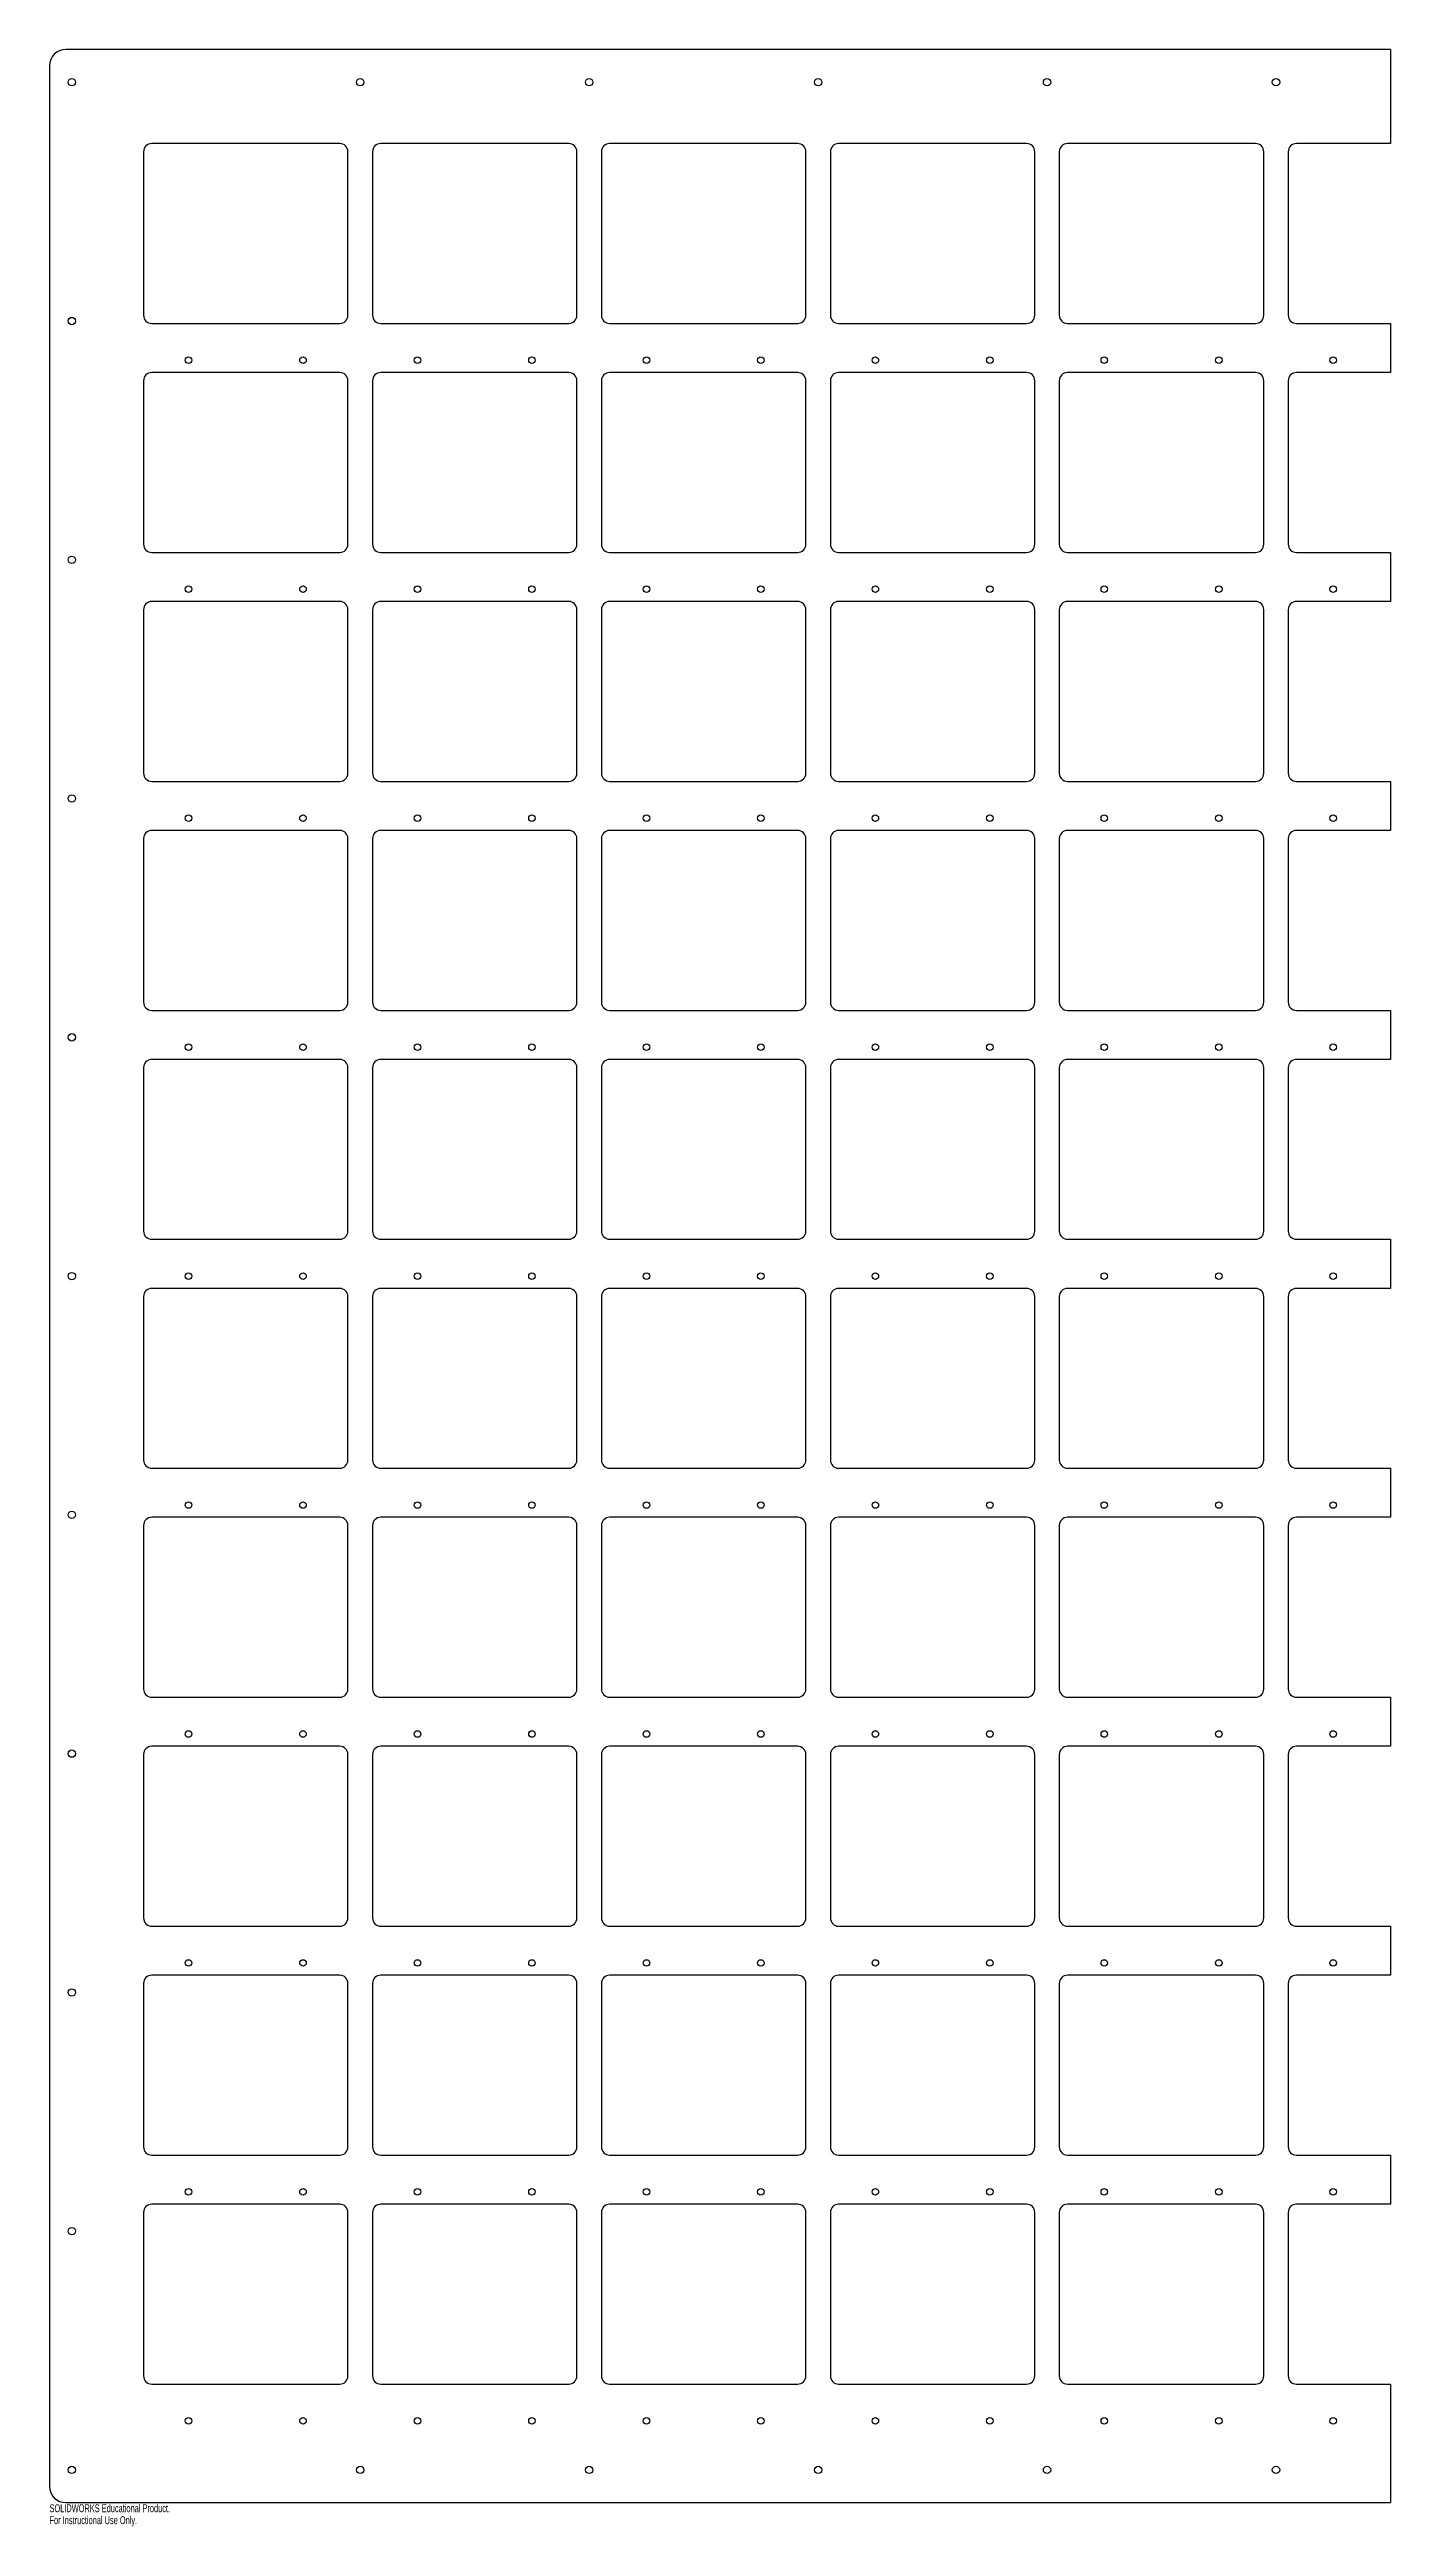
# Model space of a CAD drawing. Header units: millimetres. Extents: x -750 to 70, y -765 to 750.
import ezdxf

# ---------------------------------------------------------------- set-up
doc = ezdxf.new("R2010")
doc.units = ezdxf.units.MM
doc.styles.add('SLDTEXTSTYLE0', font='TXT', dxfattribs={"width": 0.7})

msp = doc.modelspace()

# ---------------------------------------------------------------- linework, layer by layer
at = {"color": 7, "linetype": 'Continuous', "lineweight": 25}
for p, q in [((70, 750), (-740, 750)), ((70, 750), (70, 692.5)), ((-750, 740), (-750, -740)), ((-692.5, 687.5), (-692.5, 587.5)), ((-572.5, 692.5), (-687.5, 692.5)), ((-567.5, 587.5), (-567.5, 687.5)), ((-552.5, 687.5), (-552.5, 587.5)), ((-432.5, 692.5), (-547.5, 692.5)), ((-427.5, 587.5), (-427.5, 687.5)), ((-412.5, 687.5), (-412.5, 587.5)), ((-292.5, 692.5), (-407.5, 692.5)), ((-287.5, 587.5), (-287.5, 687.5)), ((-272.5, 687.5), (-272.5, 587.5)), ((-152.5, 692.5), (-267.5, 692.5)), ((-147.5, 587.5), (-147.5, 687.5)), ((-132.5, 687.5), (-132.5, 587.5)), ((-12.5, 692.5), (-127.5, 692.5)), ((-7.5, 587.5), (-7.5, 687.5)), ((7.5, 687.5), (7.5, 587.5)), ((70, 692.5), (12.5, 692.5)), ((-687.5, 582.5), (-572.5, 582.5)), ((-547.5, 582.5), (-432.5, 582.5)), ((-407.5, 582.5), (-292.5, 582.5)), ((-267.5, 582.5), (-152.5, 582.5)), ((-127.5, 582.5), (-12.5, 582.5)), ((12.5, 582.5), (70, 582.5)), ((70, 582.5), (70, 552.5)), ((-692.5, 547.5), (-692.5, 447.5)), ((-572.5, 552.5), (-687.5, 552.5)), ((-567.5, 447.5), (-567.5, 547.5)), ((-552.5, 547.5), (-552.5, 447.5)), ((-432.5, 552.5), (-547.5, 552.5)), ((-427.5, 447.5), (-427.5, 547.5)), ((-412.5, 547.5), (-412.5, 447.5)), ((-292.5, 552.5), (-407.5, 552.5)), ((-287.5, 447.5), (-287.5, 547.5)), ((-272.5, 547.5), (-272.5, 447.5)), ((-152.5, 552.5), (-267.5, 552.5)), ((-147.5, 447.5), (-147.5, 547.5)), ((-132.5, 547.5), (-132.5, 447.5)), ((-12.5, 552.5), (-127.5, 552.5)), ((-7.5, 447.5), (-7.5, 547.5)), ((7.5, 547.5), (7.5, 447.5)), ((70, 552.5), (12.5, 552.5)), ((-687.5, 442.5), (-572.5, 442.5)), ((-547.5, 442.5), (-432.5, 442.5)), ((-407.5, 442.5), (-292.5, 442.5)), ((-267.5, 442.5), (-152.5, 442.5)), ((-127.5, 442.5), (-12.5, 442.5)), ((12.5, 442.5), (70, 442.5)), ((70, 442.5), (70, 412.5)), ((-572.5, 412.5), (-687.5, 412.5)), ((-432.5, 412.5), (-547.5, 412.5)), ((-292.5, 412.5), (-407.5, 412.5)), ((-152.5, 412.5), (-267.5, 412.5)), ((-12.5, 412.5), (-127.5, 412.5)), ((70, 412.5), (12.5, 412.5)), ((-692.5, 407.5), (-692.5, 307.5)), ((-567.5, 307.5), (-567.5, 407.5)), ((-552.5, 407.5), (-552.5, 307.5)), ((-427.5, 307.5), (-427.5, 407.5)), ((-412.5, 407.5), (-412.5, 307.5)), ((-287.5, 307.5), (-287.5, 407.5)), ((-272.5, 407.5), (-272.5, 307.5)), ((-147.5, 307.5), (-147.5, 407.5)), ((-132.5, 407.5), (-132.5, 307.5)), ((-7.5, 307.5), (-7.5, 407.5)), ((7.5, 407.5), (7.5, 307.5)), ((-687.5, 302.5), (-572.5, 302.5)), ((-547.5, 302.5), (-432.5, 302.5)), ((-407.5, 302.5), (-292.5, 302.5)), ((-267.5, 302.5), (-152.5, 302.5)), ((-127.5, 302.5), (-12.5, 302.5)), ((12.5, 302.5), (70, 302.5)), ((70, 302.5), (70, 272.5)), ((-692.5, 267.5), (-692.5, 167.5)), ((-572.5, 272.5), (-687.5, 272.5)), ((-567.5, 167.5), (-567.5, 267.5)), ((-552.5, 267.5), (-552.5, 167.5)), ((-432.5, 272.5), (-547.5, 272.5)), ((-427.5, 167.5), (-427.5, 267.5)), ((-412.5, 267.5), (-412.5, 167.5)), ((-292.5, 272.5), (-407.5, 272.5)), ((-287.5, 167.5), (-287.5, 267.5)), ((-272.5, 267.5), (-272.5, 167.5)), ((-152.5, 272.5), (-267.5, 272.5)), ((-147.5, 167.5), (-147.5, 267.5)), ((-132.5, 267.5), (-132.5, 167.5)), ((-12.5, 272.5), (-127.5, 272.5)), ((-7.5, 167.5), (-7.5, 267.5)), ((7.5, 267.5), (7.5, 167.5)), ((70, 272.5), (12.5, 272.5)), ((-687.5, 162.5), (-572.5, 162.5)), ((-547.5, 162.5), (-432.5, 162.5)), ((-407.5, 162.5), (-292.5, 162.5)), ((-267.5, 162.5), (-152.5, 162.5)), ((-127.5, 162.5), (-12.5, 162.5)), ((12.5, 162.5), (70, 162.5)), ((70, 162.5), (70, 132.5)), ((-692.5, 127.5), (-692.5, 27.5)), ((-572.5, 132.5), (-687.5, 132.5)), ((-567.5, 27.5), (-567.5, 127.5)), ((-552.5, 127.5), (-552.5, 27.5)), ((-432.5, 132.5), (-547.5, 132.5)), ((-427.5, 27.5), (-427.5, 127.5)), ((-412.5, 127.5), (-412.5, 27.5)), ((-292.5, 132.5), (-407.5, 132.5)), ((-287.5, 27.5), (-287.5, 127.5)), ((-272.5, 127.5), (-272.5, 27.5)), ((-152.5, 132.5), (-267.5, 132.5)), ((-147.5, 27.5), (-147.5, 127.5)), ((-132.5, 127.5), (-132.5, 27.5)), ((-12.5, 132.5), (-127.5, 132.5)), ((-7.5, 27.5), (-7.5, 127.5)), ((7.5, 127.5), (7.5, 27.5)), ((70, 132.5), (12.5, 132.5)), ((-687.5, 22.5), (-572.5, 22.5)), ((-547.5, 22.5), (-432.5, 22.5)), ((-407.5, 22.5), (-292.5, 22.5)), ((-267.5, 22.5), (-152.5, 22.5)), ((-127.5, 22.5), (-12.5, 22.5)), ((12.5, 22.5), (70, 22.5)), ((70, 22.5), (70, -7.5)), ((-692.5, -12.5), (-692.5, -112.5)), ((-572.5, -7.5), (-687.5, -7.5)), ((-567.5, -112.5), (-567.5, -12.5)), ((-552.5, -12.5), (-552.5, -112.5)), ((-432.5, -7.5), (-547.5, -7.5)), ((-427.5, -112.5), (-427.5, -12.5)), ((-412.5, -12.5), (-412.5, -112.5)), ((-292.5, -7.5), (-407.5, -7.5)), ((-287.5, -112.5), (-287.5, -12.5)), ((-272.5, -12.5), (-272.5, -112.5)), ((-152.5, -7.5), (-267.5, -7.5)), ((-147.5, -112.5), (-147.5, -12.5)), ((-132.5, -12.5), (-132.5, -112.5)), ((-12.5, -7.5), (-127.5, -7.5)), ((-7.5, -112.5), (-7.5, -12.5)), ((7.5, -12.5), (7.5, -112.5)), ((70, -7.5), (12.5, -7.5)), ((-687.5, -117.5), (-572.5, -117.5)), ((-547.5, -117.5), (-432.5, -117.5)), ((-407.5, -117.5), (-292.5, -117.5)), ((-267.5, -117.5), (-152.5, -117.5)), ((-127.5, -117.5), (-12.5, -117.5)), ((12.5, -117.5), (70, -117.5)), ((70, -117.5), (70, -147.5)), ((-572.5, -147.5), (-687.5, -147.5)), ((-432.5, -147.5), (-547.5, -147.5)), ((-292.5, -147.5), (-407.5, -147.5)), ((-152.5, -147.5), (-267.5, -147.5)), ((-12.5, -147.5), (-127.5, -147.5)), ((70, -147.5), (12.5, -147.5)), ((-692.5, -152.5), (-692.5, -252.5)), ((-567.5, -252.5), (-567.5, -152.5)), ((-552.5, -152.5), (-552.5, -252.5)), ((-427.5, -252.5), (-427.5, -152.5)), ((-412.5, -152.5), (-412.5, -252.5)), ((-287.5, -252.5), (-287.5, -152.5)), ((-272.5, -152.5), (-272.5, -252.5)), ((-147.5, -252.5), (-147.5, -152.5)), ((-132.5, -152.5), (-132.5, -252.5)), ((-7.5, -252.5), (-7.5, -152.5)), ((7.5, -152.5), (7.5, -252.5)), ((-687.5, -257.5), (-572.5, -257.5)), ((-547.5, -257.5), (-432.5, -257.5)), ((-407.5, -257.5), (-292.5, -257.5)), ((-267.5, -257.5), (-152.5, -257.5)), ((-127.5, -257.5), (-12.5, -257.5)), ((12.5, -257.5), (70, -257.5)), ((70, -257.5), (70, -287.5)), ((-572.5, -287.5), (-687.5, -287.5)), ((-432.5, -287.5), (-547.5, -287.5)), ((-292.5, -287.5), (-407.5, -287.5)), ((-152.5, -287.5), (-267.5, -287.5)), ((-12.5, -287.5), (-127.5, -287.5)), ((70, -287.5), (12.5, -287.5)), ((-692.5, -292.5), (-692.5, -392.5)), ((-567.5, -392.5), (-567.5, -292.5)), ((-552.5, -292.5), (-552.5, -392.5)), ((-427.5, -392.5), (-427.5, -292.5)), ((-412.5, -292.5), (-412.5, -392.5)), ((-287.5, -392.5), (-287.5, -292.5)), ((-272.5, -292.5), (-272.5, -392.5)), ((-147.5, -392.5), (-147.5, -292.5)), ((-132.5, -292.5), (-132.5, -392.5)), ((-7.5, -392.5), (-7.5, -292.5)), ((7.5, -292.5), (7.5, -392.5)), ((-687.5, -397.5), (-572.5, -397.5)), ((-547.5, -397.5), (-432.5, -397.5)), ((-407.5, -397.5), (-292.5, -397.5)), ((-267.5, -397.5), (-152.5, -397.5)), ((-127.5, -397.5), (-12.5, -397.5)), ((12.5, -397.5), (70, -397.5)), ((70, -397.5), (70, -427.5)), ((-692.5, -432.5), (-692.5, -532.5)), ((-572.5, -427.5), (-687.5, -427.5)), ((-567.5, -532.5), (-567.5, -432.5)), ((-552.5, -432.5), (-552.5, -532.5)), ((-432.5, -427.5), (-547.5, -427.5)), ((-427.5, -532.5), (-427.5, -432.5)), ((-412.5, -432.5), (-412.5, -532.5)), ((-292.5, -427.5), (-407.5, -427.5)), ((-287.5, -532.5), (-287.5, -432.5)), ((-272.5, -432.5), (-272.5, -532.5)), ((-152.5, -427.5), (-267.5, -427.5)), ((-147.5, -532.5), (-147.5, -432.5)), ((-132.5, -432.5), (-132.5, -532.5)), ((-12.5, -427.5), (-127.5, -427.5)), ((-7.5, -532.5), (-7.5, -432.5)), ((7.5, -432.5), (7.5, -532.5)), ((70, -427.5), (12.5, -427.5)), ((-687.5, -537.5), (-572.5, -537.5)), ((-547.5, -537.5), (-432.5, -537.5)), ((-407.5, -537.5), (-292.5, -537.5)), ((-267.5, -537.5), (-152.5, -537.5)), ((-127.5, -537.5), (-12.5, -537.5)), ((12.5, -537.5), (70, -537.5)), ((70, -537.5), (70, -567.5)), ((-692.5, -572.5), (-692.5, -672.5)), ((-572.5, -567.5), (-687.5, -567.5)), ((-567.5, -672.5), (-567.5, -572.5)), ((-552.5, -572.5), (-552.5, -672.5)), ((-432.5, -567.5), (-547.5, -567.5)), ((-427.5, -672.5), (-427.5, -572.5)), ((-412.5, -572.5), (-412.5, -672.5)), ((-292.5, -567.5), (-407.5, -567.5)), ((-287.5, -672.5), (-287.5, -572.5)), ((-272.5, -572.5), (-272.5, -672.5)), ((-152.5, -567.5), (-267.5, -567.5)), ((-147.5, -672.5), (-147.5, -572.5)), ((-132.5, -572.5), (-132.5, -672.5)), ((-12.5, -567.5), (-127.5, -567.5)), ((-7.5, -672.5), (-7.5, -572.5)), ((7.5, -572.5), (7.5, -672.5)), ((70, -567.5), (12.5, -567.5)), ((-687.5, -677.5), (-572.5, -677.5)), ((-547.5, -677.5), (-432.5, -677.5)), ((-407.5, -677.5), (-292.5, -677.5)), ((-267.5, -677.5), (-152.5, -677.5)), ((-127.5, -677.5), (-12.5, -677.5)), ((12.5, -677.5), (70, -677.5)), ((70, -677.5), (70, -750)), ((-740, -750), (70, -750))]:
    msp.add_line(p, q, dxfattribs=at)
for centre, radius in [((-736.4, 730), 2.25), ((-560, 730), 2.25), ((-420, 730), 2.25), ((-280, 730), 2.25), ((-140, 730), 2.25), ((0, 730), 2.25), ((-736.4, 584), 2.25), ((-665, 560), 2), ((-595, 560), 2), ((-525, 560), 2), ((-455, 560), 2), ((-385, 560), 2), ((-315, 560), 2), ((-245, 560), 2), ((-175, 560), 2), ((-105, 560), 2), ((-35, 560), 2), ((35, 560), 2), ((-736.4, 438), 2.25), ((-665, 420), 2), ((-595, 420), 2), ((-525, 420), 2), ((-455, 420), 2), ((-385, 420), 2), ((-315, 420), 2), ((-245, 420), 2), ((-175, 420), 2), ((-105, 420), 2), ((-35, 420), 2), ((35, 420), 2), ((-736.4, 292), 2.25), ((-665, 280), 2), ((-595, 280), 2), ((-525, 280), 2), ((-455, 280), 2), ((-385, 280), 2), ((-315, 280), 2), ((-245, 280), 2), ((-175, 280), 2), ((-105, 280), 2), ((-35, 280), 2), ((35, 280), 2), ((-736.4, 146), 2.25), ((-665, 140), 2), ((-595, 140), 2), ((-525, 140), 2), ((-455, 140), 2), ((-385, 140), 2), ((-315, 140), 2), ((-245, 140), 2), ((-175, 140), 2), ((-105, 140), 2), ((-35, 140), 2), ((35, 140), 2), ((-736.4, 0), 2.25), ((-665, 0), 2), ((-595, 0), 2), ((-525, 0), 2), ((-455, 0), 2), ((-385, 0), 2), ((-315, 0), 2), ((-245, 0), 2), ((-175, 0), 2), ((-105, 0), 2), ((-35, 0), 2), ((35, 0), 2), ((-736.4, -146), 2.25), ((-665, -140), 2), ((-595, -140), 2), ((-525, -140), 2), ((-455, -140), 2), ((-385, -140), 2), ((-315, -140), 2), ((-245, -140), 2), ((-175, -140), 2), ((-105, -140), 2), ((-35, -140), 2), ((35, -140), 2), ((-665, -280), 2), ((-595, -280), 2), ((-525, -280), 2), ((-455, -280), 2), ((-385, -280), 2), ((-315, -280), 2), ((-245, -280), 2), ((-175, -280), 2), ((-105, -280), 2), ((-35, -280), 2), ((35, -280), 2), ((-736.4, -292), 2.25), ((-665, -420), 2), ((-595, -420), 2), ((-525, -420), 2), ((-455, -420), 2), ((-385, -420), 2), ((-315, -420), 2), ((-245, -420), 2), ((-175, -420), 2), ((-105, -420), 2), ((-35, -420), 2), ((35, -420), 2), ((-736.4, -438), 2.25), ((-665, -560), 2), ((-595, -560), 2), ((-525, -560), 2), ((-455, -560), 2), ((-385, -560), 2), ((-315, -560), 2), ((-245, -560), 2), ((-175, -560), 2), ((-105, -560), 2), ((-35, -560), 2), ((35, -560), 2), ((-736.4, -584), 2.25), ((-665, -700), 2), ((-595, -700), 2), ((-525, -700), 2), ((-455, -700), 2), ((-385, -700), 2), ((-315, -700), 2), ((-245, -700), 2), ((-175, -700), 2), ((-105, -700), 2), ((-35, -700), 2), ((35, -700), 2), ((-736.4, -730), 2.25), ((-560, -730), 2.25), ((-420, -730), 2.25), ((-280, -730), 2.25), ((-140, -730), 2.25), ((0, -730), 2.25)]:
    msp.add_circle(centre, radius, dxfattribs=at)
for centre, radius, start, end in [((-740, 740), 10, 90, 180), ((-687.5, 687.5), 5, 90, 180), ((-572.5, 687.5), 5, 0, 90), ((-547.5, 687.5), 5, 90, 180), ((-432.5, 687.5), 5, 0, 90), ((-407.5, 687.5), 5, 90, 180), ((-292.5, 687.5), 5, 0, 90), ((-267.5, 687.5), 5, 90, 180), ((-152.5, 687.5), 5, 0, 90), ((-127.5, 687.5), 5, 90, 180), ((-12.5, 687.5), 5, 0, 90), ((12.5, 687.5), 5, 90, 180), ((-687.5, 587.5), 5, 180, 270), ((-572.5, 587.5), 5, 270, 0), ((-547.5, 587.5), 5, 180, 270), ((-432.5, 587.5), 5, 270, 0), ((-407.5, 587.5), 5, 180, 270), ((-292.5, 587.5), 5, 270, 0), ((-267.5, 587.5), 5, 180, 270), ((-152.5, 587.5), 5, 270, 0), ((-127.5, 587.5), 5, 180, 270), ((-12.5, 587.5), 5, 270, 0), ((12.5, 587.5), 5, 180, 270), ((-687.5, 547.5), 5, 90, 180), ((-572.5, 547.5), 5, 0, 90), ((-547.5, 547.5), 5, 90, 180), ((-432.5, 547.5), 5, 0, 90), ((-407.5, 547.5), 5, 90, 180), ((-292.5, 547.5), 5, 0, 90), ((-267.5, 547.5), 5, 90, 180), ((-152.5, 547.5), 5, 0, 90), ((-127.5, 547.5), 5, 90, 180), ((-12.5, 547.5), 5, 0, 90), ((12.5, 547.5), 5, 90, 180), ((-687.5, 447.5), 5, 180, 270), ((-572.5, 447.5), 5, 270, 0), ((-547.5, 447.5), 5, 180, 270), ((-432.5, 447.5), 5, 270, 0), ((-407.5, 447.5), 5, 180, 270), ((-292.5, 447.5), 5, 270, 0), ((-267.5, 447.5), 5, 180, 270), ((-152.5, 447.5), 5, 270, 0), ((-127.5, 447.5), 5, 180, 270), ((-12.5, 447.5), 5, 270, 0), ((12.5, 447.5), 5, 180, 270), ((-687.5, 407.5), 5, 90, 180), ((-572.5, 407.5), 5, 0, 90), ((-547.5, 407.5), 5, 90, 180), ((-432.5, 407.5), 5, 0, 90), ((-407.5, 407.5), 5, 90, 180), ((-292.5, 407.5), 5, 0, 90), ((-267.5, 407.5), 5, 90, 180), ((-152.5, 407.5), 5, 0, 90), ((-127.5, 407.5), 5, 90, 180), ((-12.5, 407.5), 5, 0, 90), ((12.5, 407.5), 5, 90, 180), ((-687.5, 307.5), 5, 180, 270), ((-572.5, 307.5), 5, 270, 0), ((-547.5, 307.5), 5, 180, 270), ((-432.5, 307.5), 5, 270, 0), ((-407.5, 307.5), 5, 180, 270), ((-292.5, 307.5), 5, 270, 0), ((-267.5, 307.5), 5, 180, 270), ((-152.5, 307.5), 5, 270, 0), ((-127.5, 307.5), 5, 180, 270), ((-12.5, 307.5), 5, 270, 0), ((12.5, 307.5), 5, 180, 270), ((-687.5, 267.5), 5, 90, 180), ((-572.5, 267.5), 5, 0, 90), ((-547.5, 267.5), 5, 90, 180), ((-432.5, 267.5), 5, 0, 90), ((-407.5, 267.5), 5, 90, 180), ((-292.5, 267.5), 5, 0, 90), ((-267.5, 267.5), 5, 90, 180), ((-152.5, 267.5), 5, 0, 90), ((-127.5, 267.5), 5, 90, 180), ((-12.5, 267.5), 5, 0, 90), ((12.5, 267.5), 5, 90, 180), ((-687.5, 167.5), 5, 180, 270), ((-572.5, 167.5), 5, 270, 0), ((-547.5, 167.5), 5, 180, 270), ((-432.5, 167.5), 5, 270, 0), ((-407.5, 167.5), 5, 180, 270), ((-292.5, 167.5), 5, 270, 0), ((-267.5, 167.5), 5, 180, 270), ((-152.5, 167.5), 5, 270, 0), ((-127.5, 167.5), 5, 180, 270), ((-12.5, 167.5), 5, 270, 0), ((12.5, 167.5), 5, 180, 270), ((-687.5, 127.5), 5, 90, 180), ((-572.5, 127.5), 5, 0, 90), ((-547.5, 127.5), 5, 90, 180), ((-432.5, 127.5), 5, 0, 90), ((-407.5, 127.5), 5, 90, 180), ((-292.5, 127.5), 5, 0, 90), ((-267.5, 127.5), 5, 90, 180), ((-152.5, 127.5), 5, 0, 90), ((-127.5, 127.5), 5, 90, 180), ((-12.5, 127.5), 5, 0, 90), ((12.5, 127.5), 5, 90, 180), ((-687.5, 27.5), 5, 180, 270), ((-572.5, 27.5), 5, 270, 0), ((-547.5, 27.5), 5, 180, 270), ((-432.5, 27.5), 5, 270, 0), ((-407.5, 27.5), 5, 180, 270), ((-292.5, 27.5), 5, 270, 0), ((-267.5, 27.5), 5, 180, 270), ((-152.5, 27.5), 5, 270, 0), ((-127.5, 27.5), 5, 180, 270), ((-12.5, 27.5), 5, 270, 0), ((12.5, 27.5), 5, 180, 270), ((-687.5, -12.5), 5, 90, 180), ((-572.5, -12.5), 5, 0, 90), ((-547.5, -12.5), 5, 90, 180), ((-432.5, -12.5), 5, 0, 90), ((-407.5, -12.5), 5, 90, 180), ((-292.5, -12.5), 5, 0, 90), ((-267.5, -12.5), 5, 90, 180), ((-152.5, -12.5), 5, 0, 90), ((-127.5, -12.5), 5, 90, 180), ((-12.5, -12.5), 5, 0, 90), ((12.5, -12.5), 5, 90, 180), ((-687.5, -112.5), 5, 180, 270), ((-572.5, -112.5), 5, 270, 0), ((-547.5, -112.5), 5, 180, 270), ((-432.5, -112.5), 5, 270, 0), ((-407.5, -112.5), 5, 180, 270), ((-292.5, -112.5), 5, 270, 0), ((-267.5, -112.5), 5, 180, 270), ((-152.5, -112.5), 5, 270, 0), ((-127.5, -112.5), 5, 180, 270), ((-12.5, -112.5), 5, 270, 0), ((12.5, -112.5), 5, 180, 270), ((-687.5, -152.5), 5, 90, 180), ((-572.5, -152.5), 5, 0, 90), ((-547.5, -152.5), 5, 90, 180), ((-432.5, -152.5), 5, 0, 90), ((-407.5, -152.5), 5, 90, 180), ((-292.5, -152.5), 5, 0, 90), ((-267.5, -152.5), 5, 90, 180), ((-152.5, -152.5), 5, 0, 90), ((-127.5, -152.5), 5, 90, 180), ((-12.5, -152.5), 5, 0, 90), ((12.5, -152.5), 5, 90, 180), ((-687.5, -252.5), 5, 180, 270), ((-572.5, -252.5), 5, 270, 0), ((-547.5, -252.5), 5, 180, 270), ((-432.5, -252.5), 5, 270, 0), ((-407.5, -252.5), 5, 180, 270), ((-292.5, -252.5), 5, 270, 0), ((-267.5, -252.5), 5, 180, 270), ((-152.5, -252.5), 5, 270, 0), ((-127.5, -252.5), 5, 180, 270), ((-12.5, -252.5), 5, 270, 0), ((12.5, -252.5), 5, 180, 270), ((-687.5, -292.5), 5, 90, 180), ((-572.5, -292.5), 5, 0, 90), ((-547.5, -292.5), 5, 90, 180), ((-432.5, -292.5), 5, 0, 90), ((-407.5, -292.5), 5, 90, 180), ((-292.5, -292.5), 5, 0, 90), ((-267.5, -292.5), 5, 90, 180), ((-152.5, -292.5), 5, 0, 90), ((-127.5, -292.5), 5, 90, 180), ((-12.5, -292.5), 5, 0, 90), ((12.5, -292.5), 5, 90, 180), ((-687.5, -392.5), 5, 180, 270), ((-572.5, -392.5), 5, 270, 0), ((-547.5, -392.5), 5, 180, 270), ((-432.5, -392.5), 5, 270, 0), ((-407.5, -392.5), 5, 180, 270), ((-292.5, -392.5), 5, 270, 0), ((-267.5, -392.5), 5, 180, 270), ((-152.5, -392.5), 5, 270, 0), ((-127.5, -392.5), 5, 180, 270), ((-12.5, -392.5), 5, 270, 0), ((12.5, -392.5), 5, 180, 270), ((-687.5, -432.5), 5, 90, 180), ((-572.5, -432.5), 5, 0, 90), ((-547.5, -432.5), 5, 90, 180), ((-432.5, -432.5), 5, 0, 90), ((-407.5, -432.5), 5, 90, 180), ((-292.5, -432.5), 5, 0, 90), ((-267.5, -432.5), 5, 90, 180), ((-152.5, -432.5), 5, 0, 90), ((-127.5, -432.5), 5, 90, 180), ((-12.5, -432.5), 5, 0, 90), ((12.5, -432.5), 5, 90, 180), ((-687.5, -532.5), 5, 180, 270), ((-572.5, -532.5), 5, 270, 0), ((-547.5, -532.5), 5, 180, 270), ((-432.5, -532.5), 5, 270, 0), ((-407.5, -532.5), 5, 180, 270), ((-292.5, -532.5), 5, 270, 0), ((-267.5, -532.5), 5, 180, 270), ((-152.5, -532.5), 5, 270, 0), ((-127.5, -532.5), 5, 180, 270), ((-12.5, -532.5), 5, 270, 0), ((12.5, -532.5), 5, 180, 270), ((-687.5, -572.5), 5, 90, 180), ((-572.5, -572.5), 5, 0, 90), ((-547.5, -572.5), 5, 90, 180), ((-432.5, -572.5), 5, 0, 90), ((-407.5, -572.5), 5, 90, 180), ((-292.5, -572.5), 5, 0, 90), ((-267.5, -572.5), 5, 90, 180), ((-152.5, -572.5), 5, 0, 90), ((-127.5, -572.5), 5, 90, 180), ((-12.5, -572.5), 5, 0, 90), ((12.5, -572.5), 5, 90, 180), ((-687.5, -672.5), 5, 180, 270), ((-572.5, -672.5), 5, 270, 0), ((-547.5, -672.5), 5, 180, 270), ((-432.5, -672.5), 5, 270, 0), ((-407.5, -672.5), 5, 180, 270), ((-292.5, -672.5), 5, 270, 0), ((-267.5, -672.5), 5, 180, 270), ((-152.5, -672.5), 5, 270, 0), ((-127.5, -672.5), 5, 180, 270), ((-12.5, -672.5), 5, 270, 0), ((12.5, -672.5), 5, 180, 270), ((-740, -740), 10, 180, 270)]:
    msp.add_arc(centre, radius, start, end, dxfattribs=at)

# ---------------------------------------------------------------- texts
at = {"color": 7, "linetype": 'Continuous', "char_height": 4.834, "attachment_point": 1, "style": 'SLDTEXTSTYLE0'}
for s, insert in [('SOLIDWORKS Educational Product.', (-750, -751)), ('For Instructional Use Only.', (-750, -758.3))]:
    msp.add_mtext(s, dxfattribs=dict(at, insert=insert))

doc.saveas('drawing.dxf')
